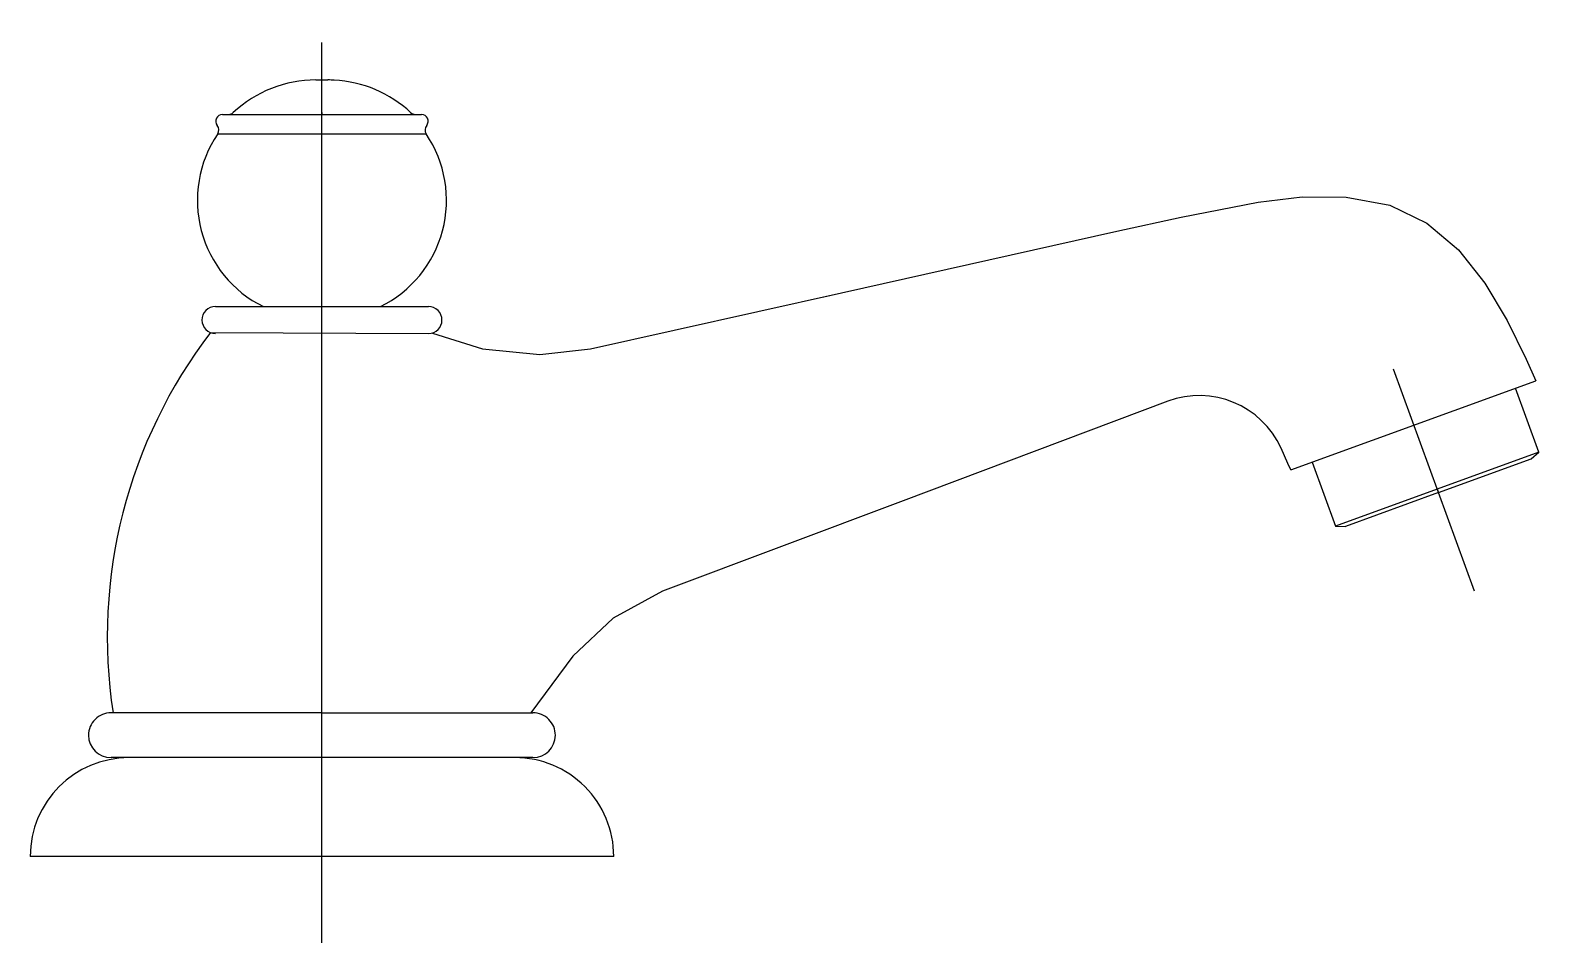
# Model space of a CAD drawing. Extents: x 80.72 to 80.887, y 0.082 to 0.183.
import ezdxf

# ---------------------------------------------------------------- set-up
doc = ezdxf.new("R2010")
doc.units = 0
doc.header["$LTSCALE"] = 0.2
doc.header["$MEASUREMENT"] = 0
doc.linetypes.add('AXES', pattern=[0.54, 0.3, -0.08, 0.08, -0.08])
doc.linetypes.add('CONTINU', pattern=[0])
doc.layers.get('0').update_dxf_attribs({"linetype": 'CONTINUOUS'})
doc.layers.add('DECA_EIXOS', color=5, linetype='AXES')

msp = doc.modelspace()

# ---------------------------------------------------------------- linework, layer by layer
at = {"linetype": 'CONTINU'}
for points in [[(80.75147, 0.17737, 0.189873), (80.74229, 0.17375)], [(80.7535, 0.17735, 0.013305), (80.7528, 0.17737)], [(80.76199, 0.17375, 0.176602), (80.7535, 0.17735)], [(80.74041, 0.17311, 0.290292), (80.74051, 0.17232)], [(80.74109, 0.17354, 0.292892), (80.74041, 0.17311)], [(80.74175, 0.17354, 0.19033), (80.74229, 0.17375)], [(80.76199, 0.17375, 0.189829), (80.76253, 0.17354)], [(80.76386, 0.17311, 0.292469), (80.76319, 0.17354)], [(80.76377, 0.17232, 0.29019), (80.76386, 0.17311)], [(80.74056, 0.17137, 0.21637), (80.73874, 0.16063)], [(80.74056, 0.17137, 0.331267), (80.74051, 0.17232)], [(80.75864, 0.15219, 0.454044), (80.76372, 0.17137)], [(80.76377, 0.17232, 0.331965), (80.76372, 0.17137)], [(80.73874, 0.16063, 0.216377), (80.74563, 0.15219)], [(80.74031, 0.15219, 0.414242), (80.73881, 0.1507)], [(80.76547, 0.1507, 0.414237), (80.76397, 0.15219)], [(80.73976, 0.14931, 0.204409), (80.72894, 0.10707)], [(80.73881, 0.1507, 0.414185), (80.74031, 0.1492)], [(80.76397, 0.1492, 0.41419), (80.76547, 0.1507)], [(80.85866, 0.13646, 0.395233), (80.84607, 0.14168)], [(80.72871, 0.10707, 0.41428), (80.72621, 0.10458)], [(80.77807, 0.10458, 0.414239), (80.77557, 0.10707)], [(80.72621, 0.10458, 0.414206), (80.72871, 0.10209)], [(80.77557, 0.10209, 0.414188), (80.77807, 0.10458)], [(80.7307, 0.10209, 0.414199), (80.71973, 0.09112)], [(80.78455, 0.09112, 0.414217), (80.77358, 0.10209)]]:
    msp.add_lwpolyline(points, format="xyb", dxfattribs=at)
for points in [[(80.75147, 0.17737), (80.75214, 0.17737)], [(80.75214, 0.17737), (80.7528, 0.17737)], [(80.74109, 0.17354), (80.75214, 0.17354)], [(80.75214, 0.17375), (80.75214, 0.17354)], [(80.75214, 0.17354), (80.76319, 0.17354)], [(80.74056, 0.17137), (80.75214, 0.17137)], [(80.75214, 0.17137), (80.76372, 0.17137)], [(80.85612, 0.16381), (80.86099, 0.16438), (80.86591, 0.16436), (80.87073, 0.16348)], [(80.84044, 0.16056), (80.84758, 0.16213), (80.85612, 0.16381)], [(80.87073, 0.16348), (80.87486, 0.16147), (80.87836, 0.15849), (80.8813, 0.15479), (80.88377, 0.15066), (80.88587, 0.14637)], [(80.80983, 0.15372), (80.84044, 0.16056)], [(80.78195, 0.1475), (80.80983, 0.15372)], [(80.80789, 0.15329), (80.80983, 0.15372)], [(80.74031, 0.15219), (80.75214, 0.15219)], [(80.75214, 0.15219), (80.76397, 0.15219)], [(80.73976, 0.14931), (80.76397, 0.1492)], [(80.7644, 0.14926), (80.76998, 0.1475), (80.77633, 0.14689), (80.78195, 0.1475)], [(80.88587, 0.14637), (80.88696, 0.14394)], [(80.85975, 0.13406), (80.88696, 0.14394)], [(80.88729, 0.13601), (80.8847, 0.14312)], [(80.84607, 0.14168), (80.81668, 0.13063)], [(80.85943, 0.13476), (80.85866, 0.13646)], [(80.88729, 0.13601), (80.876, 0.1319)], [(80.88645, 0.13528), (80.88729, 0.13601)], [(80.85975, 0.13406), (80.85943, 0.13476)], [(80.86212, 0.13492), (80.86471, 0.12779)], [(80.87614, 0.13153), (80.88645, 0.13528)], [(80.876, 0.1319), (80.86471, 0.12779)], [(80.87614, 0.13153), (80.86583, 0.12777)], [(80.876, 0.1319), (80.87614, 0.13153)], [(80.81668, 0.13063), (80.78997, 0.12059)], [(80.86471, 0.12779), (80.86583, 0.12777)], [(80.78997, 0.12059), (80.78447, 0.1176), (80.78, 0.11335), (80.77534, 0.10707)], [(80.75214, 0.10707), (80.72871, 0.10707)], [(80.75214, 0.10707), (80.77557, 0.10707)], [(80.75214, 0.10209), (80.72871, 0.10209)], [(80.77557, 0.10209), (80.75214, 0.10209)], [(80.75214, 0.09112), (80.71973, 0.09112)], [(80.78455, 0.09112), (80.75214, 0.09112)]]:
    msp.add_lwpolyline(points, dxfattribs=at)
at = {"layer": 'DECA_EIXOS'}
for points in [[(80.75214, 0.08152), (80.75214, 0.1829)], [(80.87112, 0.1453), (80.88011, 0.12062)]]:
    msp.add_lwpolyline(points, dxfattribs=at)

doc.saveas('drawing.dxf')
